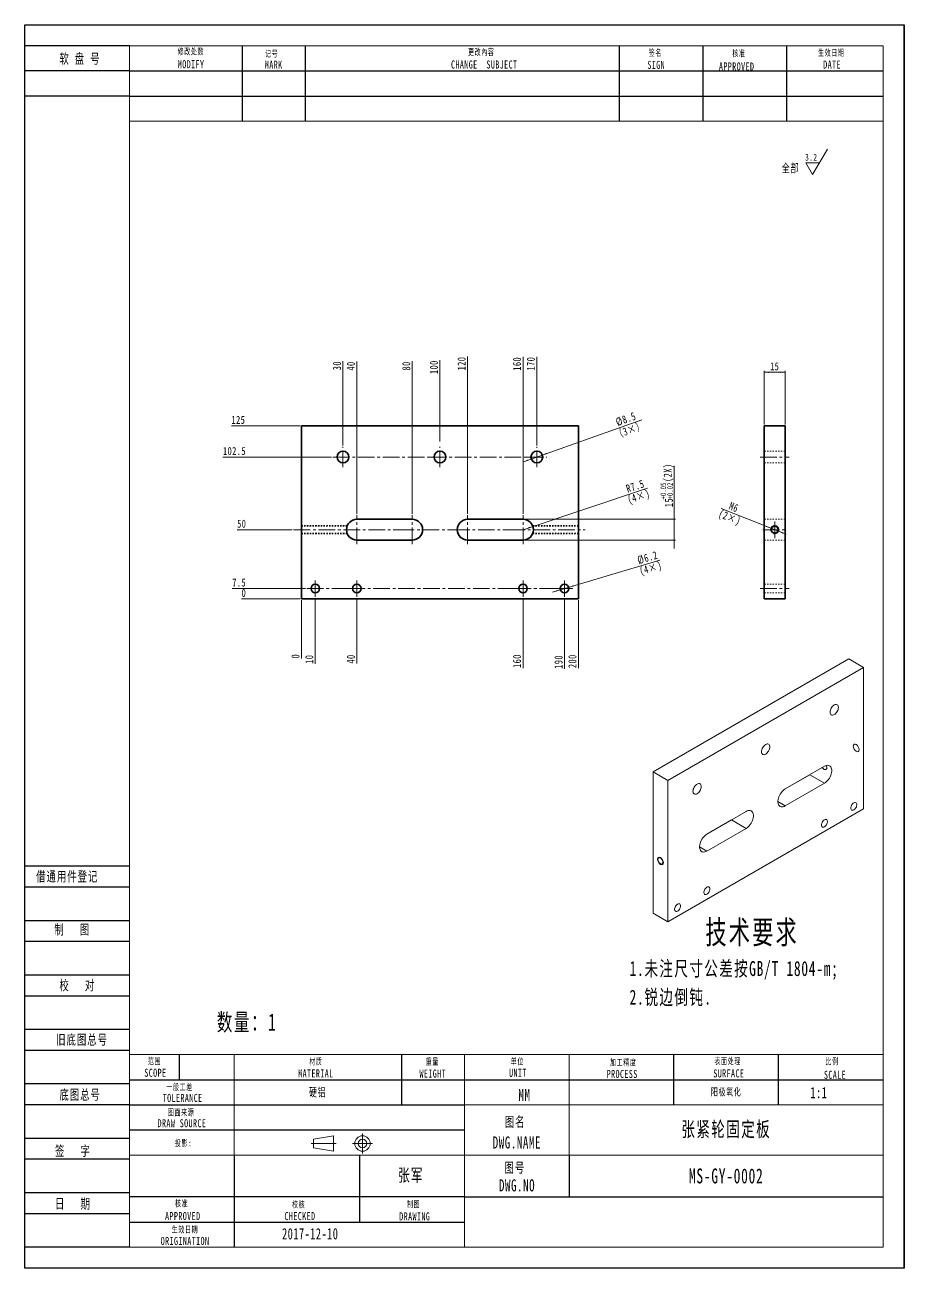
# Model space of a CAD drawing. Header units: millimetres. Extents: x 0 to 2705, y -2 to 898.
# Drawn here: x 673 to 1308, y -2 to 896 of the extents above; entities that cross this region are included whole.
import ezdxf

# ---------------------------------------------------------------- set-up
doc = ezdxf.new("R2010")
doc.units = ezdxf.units.MM
for name, pattern in [('AD_LTYPE3 0 mm', [16, 11, -1, 1, -1, 1, -1]), ('AD_LTYPE6 0 mm', [12, 1, -1, 1, -1, 1, -1, 1, -1, 1, -1, 1, -1]), ('点画线', [18, 12, -2, 2, -2]), ('虚线', [2, 1, -1])]:
    doc.linetypes.add(name, pattern=pattern)
doc.layers.get('0').update_dxf_attribs({"lineweight": 35})
for name, color, linetype, lineweight in [('ACAD0', 7, 'Continuous', 0), ('ACADA-定位3-标高', 171, 'Continuous', 0), ('ACADA-构件3-柱砼', 9, 'Continuous', 0), ('ACADA-构件8-屋面', 7, 'Continuous', 0), ('EB0', 7, 'Continuous', 35), ('中心线层', 1, '点画线', 18), ('尺寸线层', 3, 'Continuous', 18), ('虚线层', 6, '虚线', 18)]:
    doc.layers.add(name, color=color, linetype=linetype, lineweight=lineweight)
doc.styles.add('标准', font='', dxfattribs={"width": 0.667})
doc.styles.get('标准').set_extended_font_data('宋体')
doc.dimstyles.new('标准', dxfattribs={"dimtxt": 5.779688, "dimasz": 3.5, "dimexe": 1, "dimexo": 1, "dimgap": 1.209086, "dimtad": 1, "dimdec": 1, "dimdsep": 46, "dimtxsty": '标准', "dimblk": '_CAXARROW', "dimcen": 0, "dimdle": 6, "dimazin": 2, "dimtfac": 0.707107, "dimtdec": 3, "dimtmove": 0, "dimatfit": 3, "dimfxl": 1, "dimfrac": 2, "dimtolj": 1, "dimlwd": 18, "dimarcsym": 0})

# ---------------------------------------------------------------- blocks, each defined once
blk = doc.blocks.new('*X34')
at = {"layer": '尺寸线层', "linetype": 'Continuous', "lineweight": 18}
for p, q in [((10.39, -2.26), (21.02, 16.15)), ((5.56, 6.11), (15.22, 6.11)), ((10.39, -2.26), (5.56, 6.11))]:
    blk.add_line(p, q, dxfattribs=at)
at = {"layer": '尺寸线层', "linetype": 'Continuous', "lineweight": 18, "line_spacing_factor": 1.15057, "style": '标准'}
for s, insert, char_height, width, attachment_point in [('\\T1.1;3.2', (13.89, 10.25), 4.986, 10.9085, 6), ('\\T1.1;全部', (-5.55, 2.04), 6.165, 27.4622, 5)]:
    blk.add_mtext(s, dxfattribs=dict(at, insert=insert, char_height=char_height, width=width, attachment_point=attachment_point))
blk = doc.blocks.new('*X35')
at = {"layer": '尺寸线层', "color": 0, "linetype": 'Continuous', "lineweight": 18}
blk.add_line((872.61, 480.39), (872.61, 438.36), dxfattribs=at)
at = {"layer": '尺寸线层', "color": 0, "linetype": 'Continuous', "lineweight": 18, "insert": (868.3, 440.03), "char_height": 5.78, "width": 3.6944, "attachment_point": 5, "rotation": 90, "line_spacing_factor": 1.15057, "style": '标准'}
blk.add_mtext('\\T1.1;0', dxfattribs=at)
blk = doc.blocks.new('_CAXARROW')
blk.add_hatch(color=0).paths.add_polyline_path([(0, 0), (-1, 0.125), (-1, -0.125)], flags=0)
blk = doc.blocks.new('*X36')
at = {"layer": '尺寸线层', "color": 0, "linetype": 'Continuous', "lineweight": 18}
blk.add_line((871.61, 481.39), (829.35, 481.39), dxfattribs=at)
at = {"layer": '尺寸线层', "color": 0, "linetype": 'Continuous', "lineweight": 18, "insert": (831.02, 485.7), "char_height": 5.78, "width": 3.6944, "attachment_point": 5, "line_spacing_factor": 1.15057, "style": '标准'}
blk.add_mtext('\\T1.1;0', dxfattribs=at)
blk = doc.blocks.new('*X37')
at = {"layer": '尺寸线层', "color": 0, "linetype": 'Continuous', "lineweight": 18}
blk.add_line((875.51, 488.89), (822.59, 488.89), dxfattribs=at)
at = {"layer": '尺寸线层', "color": 0, "linetype": 'Continuous', "lineweight": 18, "insert": (827.6, 493.2), "char_height": 5.78, "width": 12.6446, "attachment_point": 5, "line_spacing_factor": 1.15057, "style": '标准'}
blk.add_mtext('\\T1.1;7.5', dxfattribs=at)
blk = doc.blocks.new('*X38')
at = {"layer": '尺寸线层', "color": 0, "linetype": 'Continuous', "lineweight": 18}
blk.add_line((882.61, 481.79), (882.61, 434.48), dxfattribs=at)
at = {"layer": '尺寸线层', "color": 0, "linetype": 'Continuous', "lineweight": 18, "insert": (878.3, 437.83), "char_height": 5.78, "width": 8.2177, "attachment_point": 5, "rotation": 90, "line_spacing_factor": 1.15057, "style": '标准'}
blk.add_mtext('\\T1.1;10', dxfattribs=at)
blk = doc.blocks.new('*X39')
at = {"layer": '尺寸线层', "color": 0, "linetype": 'Continuous', "lineweight": 18}
blk.add_line((912.61, 481.79), (912.61, 434.65), dxfattribs=at)
at = {"layer": '尺寸线层', "color": 0, "linetype": 'Continuous', "lineweight": 18, "insert": (908.3, 437.99), "char_height": 5.78, "width": 8.2177, "attachment_point": 5, "rotation": 90, "line_spacing_factor": 1.15057, "style": '标准'}
blk.add_mtext('\\T1.1;40', dxfattribs=at)
blk = doc.blocks.new('*X40')
at = {"layer": '尺寸线层', "color": 0, "linetype": 'Continuous', "lineweight": 18}
blk.add_line((1032.61, 481.79), (1032.61, 431.48), dxfattribs=at)
at = {"layer": '尺寸线层', "color": 0, "linetype": 'Continuous', "lineweight": 18, "insert": (1028.3, 436.5), "char_height": 5.78, "width": 12.7409, "attachment_point": 5, "rotation": 90, "line_spacing_factor": 1.15057, "style": '标准'}
blk.add_mtext('\\T1.1;160', dxfattribs=at)
blk = doc.blocks.new('*X41')
at = {"layer": '尺寸线层', "color": 0, "linetype": 'Continuous', "lineweight": 18}
blk.add_line((1062.61, 481.79), (1062.61, 430.88), dxfattribs=at)
at = {"layer": '尺寸线层', "color": 0, "linetype": 'Continuous', "lineweight": 18, "insert": (1058.3, 435.89), "char_height": 5.78, "width": 12.7409, "attachment_point": 5, "rotation": 90, "line_spacing_factor": 1.15057, "style": '标准'}
blk.add_mtext('\\T1.1;190', dxfattribs=at)
blk = doc.blocks.new('*X42')
at = {"layer": '尺寸线层', "color": 0, "linetype": 'Continuous', "lineweight": 18}
blk.add_line((865.96, 531.39), (826.13, 531.39), dxfattribs=at)
at = {"layer": '尺寸线层', "color": 0, "linetype": 'Continuous', "lineweight": 18, "insert": (829.47, 535.7), "char_height": 5.78, "width": 8.2177, "attachment_point": 5, "line_spacing_factor": 1.15057, "style": '标准'}
blk.add_mtext('\\T1.1;50', dxfattribs=at)
blk = doc.blocks.new('*X43')
at = {"layer": '尺寸线层', "color": 0, "linetype": 'Continuous', "lineweight": 18}
blk.add_line((894.36, 583.89), (815.87, 583.89), dxfattribs=at)
at = {"layer": '尺寸线层', "color": 0, "linetype": 'Continuous', "lineweight": 18, "insert": (824.22, 588.2), "char_height": 5.7797, "width": 21.6911, "attachment_point": 5, "line_spacing_factor": 1.15057, "style": '标准'}
blk.add_mtext('\\T1.1;102.5', dxfattribs=at)
blk = doc.blocks.new('*X44')
at = {"layer": '尺寸线层', "color": 0, "linetype": 'Continuous', "lineweight": 18}
blk.add_line((871.61, 606.39), (822.05, 606.39), dxfattribs=at)
at = {"layer": '尺寸线层', "color": 0, "linetype": 'Continuous', "lineweight": 18, "insert": (827.06, 610.7), "char_height": 5.78, "width": 12.6446, "attachment_point": 5, "line_spacing_factor": 1.15057, "style": '标准'}
blk.add_mtext('\\T1.1;125', dxfattribs=at)
blk = doc.blocks.new('*X45')
at = {"layer": '尺寸线层', "color": 0, "linetype": 'Continuous', "lineweight": 18}
blk.add_line((902.61, 592.14), (902.61, 653.23), dxfattribs=at)
at = {"layer": '尺寸线层', "color": 0, "linetype": 'Continuous', "lineweight": 18, "insert": (898.3, 649.88), "char_height": 5.78, "width": 8.2177, "attachment_point": 5, "rotation": 90, "line_spacing_factor": 1.15057, "style": '标准'}
blk.add_mtext('\\T1.1;30', dxfattribs=at)
blk = doc.blocks.new('*X46')
at = {"layer": '尺寸线层', "color": 0, "linetype": 'Continuous', "lineweight": 18}
blk.add_line((912.61, 542.89), (912.61, 652.97), dxfattribs=at)
at = {"layer": '尺寸线层', "color": 0, "linetype": 'Continuous', "lineweight": 18, "insert": (908.3, 649.63), "char_height": 5.78, "width": 8.2177, "attachment_point": 5, "rotation": 90, "line_spacing_factor": 1.15057, "style": '标准'}
blk.add_mtext('\\T1.1;40', dxfattribs=at)
blk = doc.blocks.new('*X47')
at = {"layer": '尺寸线层', "color": 0, "linetype": 'Continuous', "lineweight": 18}
blk.add_line((952.61, 542.89), (952.61, 653.03), dxfattribs=at)
at = {"layer": '尺寸线层', "color": 0, "linetype": 'Continuous', "lineweight": 18, "insert": (948.3, 649.69), "char_height": 5.78, "width": 8.2177, "attachment_point": 5, "rotation": 90, "line_spacing_factor": 1.15057, "style": '标准'}
blk.add_mtext('\\T1.1;80', dxfattribs=at)
blk = doc.blocks.new('*X48')
at = {"layer": '尺寸线层', "color": 0, "linetype": 'Continuous', "lineweight": 18}
blk.add_line((992.61, 542.89), (992.61, 656.43), dxfattribs=at)
at = {"layer": '尺寸线层', "color": 0, "linetype": 'Continuous', "lineweight": 18, "insert": (988.3, 651.42), "char_height": 5.78, "width": 12.7409, "attachment_point": 5, "rotation": 90, "line_spacing_factor": 1.15057, "style": '标准'}
blk.add_mtext('\\T1.1;120', dxfattribs=at)
blk = doc.blocks.new('*X49')
at = {"layer": '尺寸线层', "color": 0, "linetype": 'Continuous', "lineweight": 18}
blk.add_line((1042.61, 592.14), (1042.61, 656.35), dxfattribs=at)
at = {"layer": '尺寸线层', "color": 0, "linetype": 'Continuous', "lineweight": 18, "insert": (1038.3, 651.34), "char_height": 5.78, "width": 12.7409, "attachment_point": 5, "rotation": 90, "line_spacing_factor": 1.15057, "style": '标准'}
blk.add_mtext('\\T1.1;170', dxfattribs=at)
blk = doc.blocks.new('*X50')
at = {"layer": '尺寸线层', "color": 0, "linetype": 'Continuous', "lineweight": 18}
blk.add_line((1072.61, 480.39), (1072.61, 431.37), dxfattribs=at)
at = {"layer": '尺寸线层', "color": 0, "linetype": 'Continuous', "lineweight": 18, "insert": (1068.3, 436.38), "char_height": 5.78, "width": 12.7409, "attachment_point": 5, "rotation": 90, "line_spacing_factor": 1.15057, "style": '标准'}
blk.add_mtext('\\T1.1;200', dxfattribs=at)
blk = doc.blocks.new('*X51')
at = {"layer": '尺寸线层', "color": 0, "linetype": 'Continuous', "lineweight": 18}
blk.add_line((1032.61, 542.89), (1032.61, 656.25), dxfattribs=at)
at = {"layer": '尺寸线层', "color": 0, "linetype": 'Continuous', "lineweight": 18, "insert": (1028.3, 651.24), "char_height": 5.78, "width": 12.7409, "attachment_point": 5, "rotation": 90, "line_spacing_factor": 1.15057, "style": '标准'}
blk.add_mtext('\\T1.1;160', dxfattribs=at)
blk = doc.blocks.new('*X52')
at = {"layer": '尺寸线层', "linetype": 'Continuous', "lineweight": 18}
for points in [[(1206.86, 645.07), (1210.36, 644.63), (1210.36, 645.51)], [(1221.86, 645.07), (1218.36, 644.63), (1218.36, 645.51)]]:
    blk.add_hatch(color=0, dxfattribs=at).paths.add_polyline_path(points, flags=0)
at = {"layer": '尺寸线层', "color": 0, "linetype": 'Continuous', "lineweight": 18}
for p, q in [((1206.86, 607.39), (1206.86, 646.07)), ((1221.86, 645.07), (1206.86, 645.07)), ((1221.86, 607.39), (1221.86, 646.07))]:
    blk.add_line(p, q, dxfattribs=at)
at = {"layer": '尺寸线层', "color": 0, "linetype": 'Continuous', "lineweight": 18, "insert": (1214.36, 649.38), "char_height": 5.78, "width": 8.1213, "attachment_point": 5, "line_spacing_factor": 1.15057, "style": '标准'}
blk.add_mtext('\\T1.1;15', dxfattribs=at)
blk = doc.blocks.new('*X53')
at = {"layer": '尺寸线层', "linetype": 'Continuous', "lineweight": 18}
for points in [[(1046.61, 585.31), (1050.06, 586.07), (1049.77, 586.9)], [(1038.6, 582.47), (1035.45, 580.89), (1035.16, 581.71)]]:
    blk.add_hatch(color=0, dxfattribs=at).paths.add_polyline_path(points, flags=0)
at = {"layer": '尺寸线层', "color": 0, "linetype": 'Continuous', "lineweight": 18}
blk.add_line((1118.5, 610.81), (1032.95, 580.47), dxfattribs=at)
at = {"layer": '尺寸线层', "color": 0, "linetype": 'Continuous', "lineweight": 18, "attachment_point": 5, "rotation": 19.52737, "line_spacing_factor": 1.15057, "style": '标准'}
for s, insert, char_height, width in [('\\T1.1;%%C8.5', (1106.89, 611.26), 5.7797, 20.2425), ('\\T1.1;（3×）', (1109.77, 603.14), 5.78, 28.8616)]:
    blk.add_mtext(s, dxfattribs=dict(at, insert=insert, char_height=char_height, width=width))
blk = doc.blocks.new('*X54')
at = {"layer": '尺寸线层', "linetype": 'Continuous', "lineweight": 18}
blk.add_hatch(color=0, dxfattribs=at).paths.add_polyline_path([(1039.72, 533.76), (1036.54, 532.24), (1036.27, 533.07)], flags=0)
at = {"layer": '尺寸线层', "color": 0, "linetype": 'Continuous', "lineweight": 18}
blk.add_line((1122.63, 561.31), (1032.61, 531.39), dxfattribs=at)
at = {"layer": '尺寸线层', "color": 0, "linetype": 'Continuous', "lineweight": 18, "char_height": 5.78, "attachment_point": 5, "rotation": 18.38223, "line_spacing_factor": 1.15057, "style": '标准'}
for s, insert, width in [('\\T1.1;R7.5', (1113.63, 562.86), 19.9688), ('\\T1.1;(4×)', (1116.35, 554.68), 23.612)]:
    blk.add_mtext(s, dxfattribs=dict(at, insert=insert, width=width))
blk = doc.blocks.new('*X55')
at = {"layer": '尺寸线层', "linetype": 'Continuous', "lineweight": 18}
for points in [[(1059.64, 488.01), (1056.41, 486.59), (1056.16, 487.43)], [(1065.58, 489.78), (1069.06, 490.35), (1068.81, 491.19)]]:
    blk.add_hatch(color=0, dxfattribs=at).paths.add_polyline_path(points, flags=0)
at = {"layer": '尺寸线层', "color": 0, "linetype": 'Continuous', "lineweight": 18}
blk.add_line((1131.49, 509.36), (1053.88, 486.3), dxfattribs=at)
at = {"layer": '尺寸线层', "color": 0, "linetype": 'Continuous', "lineweight": 18, "attachment_point": 5, "rotation": 16.55093, "line_spacing_factor": 1.15057, "style": '标准'}
for s, insert, char_height, width in [('\\T1.1;%%C6.2', (1122.55, 511.2), 5.7797, 19.7442), ('\\T1.1;(4×)', (1125, 502.94), 5.78, 23.2262)]:
    blk.add_mtext(s, dxfattribs=dict(at, insert=insert, char_height=char_height, width=width))
blk = doc.blocks.new('*X79')
at = {"layer": '尺寸线层', "linetype": 'Continuous', "lineweight": 18}
for points in [[(1211.57, 532.49), (1208.47, 534.19), (1208.15, 533.37)], [(1217.15, 530.29), (1220.57, 529.41), (1220.25, 528.6)]]:
    blk.add_hatch(color=0, dxfattribs=at).paths.add_polyline_path(points, flags=0)
at = {"layer": '尺寸线层', "color": 0, "linetype": 'Continuous', "lineweight": 18}
blk.add_line((1175.79, 546.61), (1222.73, 528.09), dxfattribs=at)
at = {"layer": '尺寸线层', "color": 0, "linetype": 'Continuous', "lineweight": 18, "char_height": 5.78, "attachment_point": 5, "rotation": 338.46343, "line_spacing_factor": 1.15057, "style": '标准'}
for s, insert, width in [('\\T1.1;M6', (1184.86, 547.67), 11.5499), ('\\T1.1;(2×)', (1181.7, 539.65), 24.2965)]:
    blk.add_mtext(s, dxfattribs=dict(at, insert=insert, width=width))
blk = doc.blocks.new('*X80')
at = {"layer": '尺寸线层', "color": 0, "linetype": 'Continuous', "lineweight": 18}
blk.add_line((972.61, 595.14), (972.61, 653.82), dxfattribs=at)
at = {"layer": '尺寸线层', "color": 0, "linetype": 'Continuous', "lineweight": 18, "insert": (968.3, 648.81), "char_height": 5.78, "width": 12.7409, "attachment_point": 5, "rotation": 90, "line_spacing_factor": 1.15057, "style": '标准'}
blk.add_mtext('\\T1.1;100', dxfattribs=at)
blk = doc.blocks.new('*X84')
at = {"color": 0, "attachment_point": 1, "rotation": 90, "line_spacing_factor": 1.15057, "style": '标准'}
for s, insert, char_height, width in [('\\T1.1;(2X)', (1134.2, 565.93), 5.78, 55.2011), ('\\T1.1;{\\H0.707107x;+0.05}', (1131.85, 553.3), 5.7797, 20.9352), ('\\T1.1;{\\H0.707107x;+0.02}', (1136.73, 553.3), 5.7797, 20.9352), ('\\T1.1;15', (1135.03, 547.72), 5.78, 55.2011)]:
    blk.add_mtext(s, dxfattribs=dict(at, insert=insert, char_height=char_height, width=width))
blk = doc.blocks.new('*X83')
at = {"layer": '尺寸线层', "linetype": 'Continuous', "lineweight": 18}
for points in [[(1141.77, 538.89), (1142.21, 542.39), (1141.34, 542.39)], [(1141.77, 523.89), (1142.21, 520.39), (1141.34, 520.39)]]:
    blk.add_hatch(color=0, dxfattribs=at).paths.add_polyline_path(points, flags=0)
at = {"layer": '尺寸线层', "color": 0, "linetype": 'Continuous', "lineweight": 18}
for p, q in [((1141.77, 577.53), (1141.77, 517.89)), ((1033.61, 538.89), (1142.77, 538.89)), ((1033.61, 523.89), (1142.77, 523.89))]:
    blk.add_line(p, q, dxfattribs=at)
blk.add_blockref('*X84', (0, 0), dxfattribs=at)

msp = doc.modelspace()

# ---------------------------------------------------------------- linework, layer by layer
at = {"layer": 'ACAD0', "linetype": 'Continuous', "lineweight": 0}
for p, q in [((748.46, 880.93), (1292.72, 880.93)), ((748.46, 13.13), (748.46, 880.93)), ((1292.72, 880.93), (1292.72, 13.13)), ((748.46, 826.5), (1292.72, 826.5)), ((748.46, 152.22), (1292.72, 152.22)), ((824.05, 79.65), (824.05, 152.22)), ((990.35, 13.13), (990.35, 152.22)), ((1065.95, 79.65), (1065.95, 152.22)), ((990.35, 115.93), (1292.72, 115.93)), ((748.46, 79.65), (1292.72, 79.65)), ((748.46, 13.13), (1292.72, 13.13))]:
    msp.add_line(p, q, dxfattribs=at)
at = {"layer": 'ACAD0', "color": 7, "linetype": 'AD_LTYPE6 0 mm', "lineweight": 0}
msp.add_line((1211.88, 531.3), (1211.86, 531.39), dxfattribs=at)
at = {"layer": 'ACAD0', "color": 7, "linetype": 'Continuous', "lineweight": 15}
for p, q in [((1126.55, 356.43), (1267.97, 438.07)), ((1137.15, 350.31), (1278.57, 431.95)), ((1278.57, 431.95), (1267.97, 438.07)), ((1278.57, 329.88), (1278.57, 431.95)), ((1250.29, 360.5), (1222, 344.18)), ((1137.15, 350.31), (1126.55, 356.43)), ((1126.55, 254.36), (1126.55, 356.43)), ((1137.15, 248.24), (1137.15, 350.31)), ((1239.68, 354.38), (1221.87, 344.1)), ((1239.82, 354.46), (1239.68, 354.38)), ((1250.29, 348.26), (1239.68, 354.38)), ((1250.29, 348.26), (1222, 331.93)), ((1137.15, 248.24), (1278.57, 329.88)), ((1165.44, 311.52), (1193.72, 327.85)), ((1165.3, 311.44), (1183.12, 321.72)), ((1165.44, 299.27), (1193.72, 315.6)), ((1183.12, 321.72), (1183.25, 321.8)), ((1193.72, 315.6), (1183.12, 321.72)), ((1137.15, 248.24), (1126.55, 254.36))]:
    msp.add_line(p, q, dxfattribs=at)
at = {"layer": 'ACAD0', "color": 8, "linetype": 'Continuous', "lineweight": 15}
for p, q in [((1222, 331.93), (1216.7, 334.99)), ((1165.44, 299.27), (1160.13, 302.33))]:
    msp.add_line(p, q, dxfattribs=at)
at = {"layer": 'ACAD0', "color": 7, "linetype": 'Continuous', "lineweight": 15}
for points in [[(1260.37, 403.07), (1260.31, 403.71), (1260.14, 404.26), (1259.86, 404.7), (1259.49, 405.01), (1259.03, 405.18), (1258.51, 405.2), (1257.95, 405.07), (1257.36, 404.8), (1256.77, 404.4), (1256.21, 403.87), (1255.69, 403.25), (1255.24, 402.56), (1254.86, 401.82), (1254.58, 401.06), (1254.41, 400.31), (1254.35, 399.6), (1254.41, 398.95), (1254.58, 398.4), (1254.86, 397.96), (1255.24, 397.65), (1255.69, 397.48), (1256.21, 397.46), (1256.77, 397.59), (1257.36, 397.86), (1257.95, 398.27), (1258.51, 398.79), (1259.03, 399.41), (1259.49, 400.1), (1259.86, 400.84), (1260.14, 401.61), (1260.31, 402.35), (1260.37, 403.07)], [(1210.87, 374.49), (1210.81, 375.13), (1210.64, 375.69), (1210.36, 376.13), (1209.99, 376.44), (1209.53, 376.61), (1209.01, 376.63), (1208.45, 376.5), (1207.86, 376.23), (1207.28, 375.82), (1206.71, 375.3), (1206.19, 374.68), (1205.74, 373.98), (1205.36, 373.24), (1205.09, 372.48), (1204.92, 371.73), (1204.86, 371.02), (1204.92, 370.38), (1205.09, 369.83), (1205.36, 369.39), (1205.74, 369.08), (1206.19, 368.91), (1206.71, 368.89), (1207.28, 369.01), (1207.86, 369.29), (1208.45, 369.69), (1209.01, 370.21), (1209.53, 370.83), (1209.99, 371.53), (1210.36, 372.27), (1210.64, 373.03), (1210.81, 373.78), (1210.87, 374.49)], [(1250.29, 360.5), (1251.08, 360.89), (1251.85, 361.13), (1252.59, 361.23), (1253.28, 361.16), (1253.9, 360.95), (1254.44, 360.59), (1254.88, 360.09), (1255.23, 359.47), (1255.46, 358.73), (1255.58, 357.89), (1255.58, 356.98), (1255.46, 356), (1255.23, 354.99), (1254.88, 353.97), (1254.44, 352.96), (1253.9, 351.97), (1253.28, 351.04), (1252.59, 350.19), (1251.85, 349.43), (1251.08, 348.78), (1250.29, 348.26)], [(1161.37, 345.92), (1161.31, 346.56), (1161.14, 347.11), (1160.86, 347.55), (1160.49, 347.86), (1160.03, 348.03), (1159.52, 348.05), (1158.95, 347.92), (1158.37, 347.65), (1157.78, 347.25), (1157.22, 346.72), (1156.7, 346.1), (1156.24, 345.41), (1155.87, 344.67), (1155.59, 343.91), (1155.42, 343.16), (1155.36, 342.45), (1155.42, 341.8), (1155.59, 341.25), (1155.87, 340.81), (1156.24, 340.5), (1156.7, 340.33), (1157.22, 340.31), (1157.78, 340.44), (1158.37, 340.71), (1158.95, 341.12), (1159.52, 341.64), (1160.03, 342.26), (1160.49, 342.95), (1160.86, 343.7), (1161.14, 344.46), (1161.31, 345.21), (1161.37, 345.92)], [(1222, 331.93), (1221.21, 331.54), (1220.44, 331.3), (1219.7, 331.21), (1219.02, 331.27), (1218.4, 331.48), (1217.86, 331.84), (1217.41, 332.34), (1217.07, 332.97), (1216.83, 333.71), (1216.72, 334.54), (1216.72, 335.46), (1216.83, 336.43), (1217.07, 337.44), (1217.41, 338.46), (1217.86, 339.48), (1218.4, 340.46), (1219.02, 341.39), (1219.7, 342.24), (1220.44, 343), (1221.21, 343.65), (1222, 344.18)], [(1269.31, 330.25), (1269.37, 330.87), (1269.54, 331.52), (1269.82, 332.17), (1270.19, 332.79), (1270.63, 333.34), (1271.12, 333.79), (1271.63, 334.12), (1272.13, 334.3), (1272.6, 334.34), (1273.01, 334.22), (1273.33, 333.96), (1273.56, 333.57), (1273.68, 333.07), (1273.68, 332.48), (1273.56, 331.84), (1273.33, 331.18), (1273.01, 330.54), (1272.6, 329.96), (1272.13, 329.45), (1271.63, 329.06), (1271.12, 328.8), (1270.63, 328.69), (1270.19, 328.73), (1269.82, 328.92), (1269.54, 329.25), (1269.37, 329.7), (1269.31, 330.25)], [(1193.72, 315.6), (1194.51, 316.13), (1195.29, 316.78), (1196.02, 317.54), (1196.71, 318.39), (1197.33, 319.32), (1197.87, 320.3), (1198.31, 321.31), (1198.66, 322.34), (1198.89, 323.35), (1199.01, 324.32), (1199.01, 325.24), (1198.89, 326.07), (1198.66, 326.81), (1198.31, 327.44), (1197.87, 327.94), (1197.33, 328.3), (1196.71, 328.51), (1196.02, 328.57), (1195.28, 328.48), (1194.51, 328.24), (1193.72, 327.85)], [(1248.1, 318), (1248.16, 318.62), (1248.33, 319.27), (1248.61, 319.93), (1248.98, 320.54), (1249.42, 321.09), (1249.91, 321.54), (1250.42, 321.87), (1250.92, 322.06), (1251.39, 322.09), (1251.79, 321.98), (1252.12, 321.72), (1252.35, 321.32), (1252.47, 320.82), (1252.47, 320.23), (1252.35, 319.59), (1252.12, 318.93), (1251.79, 318.3), (1251.39, 317.71), (1250.92, 317.21), (1250.42, 316.82), (1249.91, 316.56), (1249.42, 316.44), (1248.98, 316.48), (1248.61, 316.67), (1248.33, 317), (1248.16, 317.45), (1248.1, 318)], [(1165.44, 311.52), (1164.65, 310.99), (1163.87, 310.34), (1163.14, 309.58), (1162.45, 308.73), (1161.83, 307.8), (1161.29, 306.82), (1160.84, 305.81), (1160.5, 304.78), (1160.27, 303.77), (1160.15, 302.8), (1160.15, 301.88), (1160.27, 301.05), (1160.5, 300.31), (1160.84, 299.68), (1161.29, 299.18), (1161.83, 298.82), (1162.45, 298.61), (1163.14, 298.55), (1163.87, 298.64), (1164.65, 298.88), (1165.44, 299.27)], [(1133.62, 291.11), (1133.56, 291.67), (1133.38, 292.27), (1133.1, 292.85), (1132.73, 293.39), (1132.31, 293.84), (1131.85, 294.17), (1131.39, 294.36), (1130.96, 294.41), (1130.6, 294.29), (1130.32, 294.03), (1130.14, 293.64), (1130.08, 293.15), (1130.14, 292.59), (1130.32, 291.99), (1130.6, 291.41), (1130.96, 290.87), (1131.39, 290.42), (1131.85, 290.09), (1132.31, 289.89), (1132.73, 289.85), (1133.1, 289.96), (1133.38, 290.22), (1133.56, 290.61), (1133.62, 291.11)], [(1167.63, 271.96), (1167.57, 272.51), (1167.4, 272.96), (1167.12, 273.29), (1166.75, 273.48), (1166.3, 273.52), (1165.82, 273.4), (1165.31, 273.15), (1164.81, 272.75), (1164.34, 272.25), (1163.93, 271.67), (1163.6, 271.03), (1163.38, 270.37), (1163.26, 269.73), (1163.26, 269.14), (1163.38, 268.64), (1163.6, 268.24), (1163.93, 267.98), (1164.34, 267.87), (1164.81, 267.9), (1165.31, 268.09), (1165.82, 268.42), (1166.3, 268.87), (1166.75, 269.42), (1167.12, 270.03), (1167.4, 270.69), (1167.57, 271.34), (1167.63, 271.96)], [(1146.42, 259.71), (1146.36, 260.26), (1146.18, 260.71), (1145.9, 261.04), (1145.53, 261.23), (1145.09, 261.27), (1144.6, 261.16), (1144.1, 260.9), (1143.59, 260.51), (1143.13, 260.01), (1142.72, 259.42), (1142.39, 258.78), (1142.16, 258.12), (1142.05, 257.48), (1142.05, 256.9), (1142.16, 256.39), (1142.39, 256), (1142.72, 255.74), (1143.13, 255.62), (1143.59, 255.66), (1144.1, 255.85), (1144.6, 256.17), (1145.09, 256.62), (1145.53, 257.17), (1145.9, 257.79), (1146.18, 258.44), (1146.36, 259.09), (1146.42, 259.71)]]:
    msp.add_lwpolyline(points, dxfattribs=at)
at = {"layer": 'ACAD0', "color": 7, "linetype": 'Continuous', "lineweight": 0}
for points in [[(1271.15, 374.99), (1271.31, 373.96), (1271.77, 372.9), (1272.46, 371.98), (1273.27, 371.32), (1274.08, 371.04), (1274.77, 371.17), (1275.23, 371.7), (1275.39, 372.54), (1275.23, 373.58), (1274.77, 374.64), (1274.08, 375.56), (1273.27, 376.22), (1272.46, 376.5), (1271.77, 376.37), (1271.31, 375.84), (1271.15, 374.99)], [(1133.97, 290.9), (1133.81, 290.06), (1133.35, 289.53), (1132.66, 289.4), (1131.85, 289.68), (1131.04, 290.33), (1130.35, 291.26), (1129.89, 292.32), (1129.73, 293.35), (1129.89, 294.2), (1130.35, 294.73), (1131.04, 294.86), (1131.85, 294.58), (1132.66, 293.92), (1133.35, 292.99), (1133.81, 291.93), (1133.97, 290.9)]]:
    msp.add_lwpolyline(points, dxfattribs=at)
msp.add_arc((1214.36, 531.39), 3, 255, 195, dxfattribs=at)
msp.add_arc((1214.36, 531.39), 3, 255, 195, dxfattribs=at)
at = {"layer": 'ACAD0', "color": 7, "linetype": 'AD_LTYPE6 0 mm', "lineweight": 0}
for points, knots in [([(1211.86, 531.39), (1211.87, 531.67), (1211.88, 531.99), (1212.03, 532.26), (1212.04, 532.29)], [0, 0, 0, 0, 0.8301634, 0.9394319, 0.9394319, 0.9394319, 0.9394319]), ([(1216.83, 531.56), (1216.85, 531.35), (1216.88, 531.12), (1216.8, 530.9), (1216.79, 530.86)], [0, 0, 0, 0, 0.5988581, 0.7150277, 0.7150277, 0.7150277, 0.7150277])]:
    msp.add_open_spline(points, degree=3, knots=knots, dxfattribs=at)
at = {"layer": 'ACAD0', "color": 7, "linetype": 'Continuous', "lineweight": 15}
msp.add_open_spline([(1251.48, 360.99), (1251.58, 360.84), (1251.85, 360.47), (1252.07, 359.82), (1252.07, 359.13), (1251.81, 358.57), (1251.36, 358.18), (1250.76, 358.03), (1250.12, 358.17), (1249.55, 358.58), (1249.14, 359.12), (1248.97, 359.53), (1248.9, 359.7)], degree=3, knots=[0, 0, 0, 0, 0.450581, 1.177272, 1.872372, 2.547601, 3.240826, 3.96542, 4.688095, 5.373657, 6.046552, 6.510146, 6.510146, 6.510146, 6.510146], dxfattribs=at)
at = {"layer": 'ACADA-构件3-柱砼', "linetype": 'ByBlock', "lineweight": -2, "ltscale": 0.2}
for p, q in [((672.87, 896.05), (1307.84, 896.05)), ((672.87, -1.99), (672.87, 896.05)), ((1307.84, 896.05), (1307.84, -1.99)), ((1307.84, -1.99), (1307.84, 896.05)), ((748.46, 880.93), (672.87, 880.93)), ((830.1, 826.5), (830.1, 880.93)), ((875.45, 826.5), (875.45, 880.93)), ((1102.23, 826.5), (1102.23, 880.93)), ((1162.71, 826.5), (1162.71, 880.93)), ((1223.18, 826.5), (1223.18, 880.93)), ((748.46, 862.79), (672.87, 862.79)), ((748.46, 862.79), (1292.72, 862.79)), ((748.46, 844.64), (672.87, 844.64)), ((748.46, 844.64), (1292.72, 844.64)), ((748.46, 288.28), (672.87, 288.28)), ((748.46, 273.16), (672.87, 273.16)), ((748.46, 248.97), (672.87, 248.97)), ((748.46, 233.86), (672.87, 233.86)), ((748.46, 209.67), (672.87, 209.67)), ((748.46, 194.55), (672.87, 194.55)), ((748.46, 170.36), (672.87, 170.36)), ((748.46, 155.24), (672.87, 155.24)), ((784.32, 152.25), (784.32, 134.07)), ((945, 115.93), (945, 152.22)), ((1141.54, 115.93), (1141.54, 152.22)), ((1217.13, 115.93), (1217.13, 152.22)), ((748.46, 131.05), (672.87, 131.05)), ((748.46, 134.07), (1292.72, 134.07)), ((748.46, 115.93), (672.87, 115.93)), ((748.46, 115.93), (990.35, 115.93)), ((748.46, 91.74), (672.87, 91.74)), ((748.46, 97.79), (990.35, 97.79)), ((748.46, 76.62), (672.87, 76.62)), ((824.05, 79.65), (824.05, 13.13)), ((914.76, 31.27), (914.76, 79.65)), ((1065.95, 79.65), (1065.95, 49.41)), ((748.46, 52.43), (672.87, 52.43)), ((990.35, 49.41), (748.46, 49.41)), ((990.35, 49.41), (1292.72, 49.41)), ((748.46, 37.32), (672.87, 37.32)), ((748.46, 31.27), (990.35, 31.27)), ((748.46, 13.13), (672.87, 13.13)), ((1307.84, -1.99), (672.87, -1.99))]:
    msp.add_line(p, q, dxfattribs=at)
at = {"layer": 'ACADA-构件8-屋面', "linetype": 'Continuous', "lineweight": 18}
for p, q in [((881.3, 91.2), (895.86, 93.6)), ((881.3, 91.2), (881.3, 84.86)), ((895.86, 93.6), (895.86, 82.45)), ((916.67, 80.75), (916.67, 95.3)), ((879.6, 88.03), (897.56, 88.03)), ((881.3, 84.86), (895.86, 82.45)), ((909.39, 88.03), (923.94, 88.03))]:
    msp.add_line(p, q, dxfattribs=at)
for radius in [5.58, 3.17]:
    msp.add_circle((916.67, 88.03), radius, dxfattribs=at)
at = {"layer": 'EB0'}
for p, q in [((872.61, 606.39), (1072.61, 606.39)), ((872.61, 481.39), (872.61, 606.39)), ((1072.61, 481.39), (1072.61, 606.39)), ((1206.86, 481.39), (1206.86, 606.39)), ((1221.86, 606.39), (1206.86, 606.39)), ((1221.86, 481.39), (1221.86, 606.39)), ((912.61, 538.89), (952.61, 538.89)), ((1032.61, 538.89), (992.61, 538.89)), ((912.61, 523.89), (952.61, 523.89)), ((1032.61, 523.89), (992.6, 523.89)), ((872.61, 481.39), (1072.61, 481.39)), ((1221.86, 481.39), (1206.86, 481.39))]:
    msp.add_line(p, q, dxfattribs=at)
for centre, radius in [((902.61, 583.89), 4.25), ((972.61, 583.89), 4.25), ((1042.61, 583.89), 4.25), ((1214.36, 531.39), 2.5), ((882.61, 488.89), 3.1), ((912.61, 488.89), 3.1), ((1032.61, 488.89), 3.1), ((1062.61, 488.89), 3.1)]:
    msp.add_circle(centre, radius, dxfattribs=at)
for centre, start, end in [((912.61, 531.39), 90, 270), ((952.61, 531.39), 270.02387, 90), ((992.61, 531.39), 90, 269.97613), ((1032.61, 531.39), 270, 90)]:
    msp.add_arc(centre, 7.5, start, end, dxfattribs=at)
at = {"layer": '中心线层', "linetype": '点画线', "lineweight": 18}
for p, q in [((895.36, 583.89), (965.36, 583.89)), ((902.61, 576.64), (902.61, 591.14)), ((965.36, 583.89), (1035.36, 583.89)), ((972.61, 576.64), (972.61, 591.14)), ((1035.36, 583.89), (1049.86, 583.89)), ((1042.61, 576.64), (1042.61, 591.14)), ((1203.86, 583.89), (1224.86, 583.89)), ((912.61, 520.89), (912.61, 541.89)), ((952.61, 520.89), (952.61, 541.89)), ((992.61, 520.89), (992.61, 541.89)), ((1032.61, 520.89), (1032.61, 541.89)), ((866.96, 531.39), (942.11, 531.39)), ((942.11, 531.39), (982.11, 531.39)), ((982.11, 531.39), (1022.11, 531.39)), ((1022.11, 531.39), (1077.6, 531.39)), ((1205.72, 531.39), (1223.45, 531.39)), ((1214.36, 525.39), (1214.36, 537.39)), ((882.61, 482.79), (882.61, 494.99)), ((912.61, 482.79), (912.61, 494.99)), ((1032.61, 482.79), (1032.61, 494.99)), ((1062.61, 482.79), (1062.61, 494.99)), ((876.51, 488.89), (906.51, 488.89)), ((906.51, 488.89), (1026.51, 488.89)), ((1026.51, 488.89), (1056.51, 488.89)), ((1056.51, 488.89), (1068.71, 488.89)), ((1203.86, 488.89), (1224.86, 488.89))]:
    msp.add_line(p, q, dxfattribs=at)
at = {"layer": '虚线层', "color": 6, "linetype": '虚线', "lineweight": 18}
for p, q in [((1221.86, 588.14), (1206.86, 588.14)), ((1206.86, 579.64), (1221.86, 579.64)), ((1221.86, 538.89), (1206.86, 538.89)), ((872.61, 534.39), (905.73, 534.39)), ((905.53, 533.89), (872.61, 533.89)), ((1072.61, 534.39), (1039.48, 534.39)), ((1072.61, 533.89), (1039.69, 533.89)), ((872.61, 528.89), (905.53, 528.89)), ((872.61, 528.39), (905.73, 528.39)), ((1072.61, 528.39), (1039.48, 528.39)), ((1039.69, 528.89), (1072.61, 528.89)), ((1221.86, 523.89), (1206.86, 523.89)), ((1221.86, 523.89), (1206.86, 523.89)), ((1221.86, 491.99), (1206.86, 491.99)), ((1206.86, 485.79), (1221.86, 485.79))]:
    msp.add_line(p, q, dxfattribs=at)

# ---------------------------------------------------------------- block references
at = {"layer": 'ACAD0'}
msp.add_blockref('*X34', (1231.38, 790.16), dxfattribs=at)
at = {"layer": '尺寸线层'}
msp.add_blockref('*X80', (0, 0), dxfattribs=at)

# ---------------------------------------------------------------- texts
at = {"layer": 'ACADA-定位3-标高', "linetype": 'Continuous', "lineweight": 18, "line_spacing_factor": 1.15057, "style": '标准'}
for s, insert, char_height, width, attachment_point in [('\\T1.1;数量：1', (811.47, 168.14), 12.343, 62.3242, 7), ('\\T1.1;张紧轮固定板', (1179.34, 97.79), 10.7888, 226.7775, 5), ('\\T1.1;MS-GY-0002', (1179.34, 64.53), 10.7888, 226.7775, 5), ('\\T1.1;2017-12-10', (858.59, 18.64), 8.1581, 62.6768, 7)]:
    msp.add_mtext(s, dxfattribs=dict(at, insert=insert, char_height=char_height, width=width, attachment_point=attachment_point))
at = {"layer": 'ACADA-定位3-标高', "linetype": 'AD_LTYPE3 0 mm', "lineweight": 0, "insert": (1240.2, 120.55), "char_height": 8.155, "width": 17.3889, "attachment_point": 7, "line_spacing_factor": 1.15057, "style": '标准'}
msp.add_mtext('\\T1.1;1:1', dxfattribs=at)
at = {"layer": 'ACADA-构件8-屋面', "linetype": 'Continuous', "lineweight": 18, "line_spacing_factor": 1.15057, "style": '标准'}
for s, insert, char_height, width, attachment_point in [('\\T1.1;软 盘 号', (697.8, 875.26), 7.2817, 39.9865, 1), ('\\T1.1;修改处数', (792.75, 876.59), 4.66, 33.1639, 5), ('\\T1.1;记号', (851.11, 874.99), 4.66, 23.2172, 5), ('\\T1.1;更改內容', (1002.42, 876.18), 4.66, 63.0333, 5), ('\\T1.1;签名', (1128.18, 875.64), 4.66, 23.2172, 5), ('\\T1.1;核准', (1188.54, 875.23), 4.66, 29.8548, 5), ('\\T1.1;生效日期', (1255.23, 875.64), 4.66, 26.5263, 5), ('\\T1.1;MODIFY', (792.91, 867.59), 5.8253, 26.5457, 5), ('\\T1.1;MARK', (852.57, 867.24), 5.825, 19.908, 5), ('\\T1.1;CHANGE  SUBJECT', (1004.59, 867.36), 5.8253, 56.415, 5), ('\\T1.1;SIGN', (1128.79, 867.09), 5.825, 19.908, 5), ('\\T1.1;APPROVED', (1186.89, 865.95), 5.8253, 26.5457, 5), ('\\T1.1;DATE', (1255.82, 867.36), 5.825, 19.908, 5), ('\\T1.1;借通用件登记', (681.02, 284.58), 7.2817, 68.7052, 1), ('\\T1.1;制   图', (694.13, 246.21), 7.2817, 39.9865, 1), ('\\T1.1;校   对', (697.8, 205.92), 7.2817, 39.9865, 1), ('\\T1.1;旧底图总号', (695.46, 166.68), 7.2817, 114.0607, 1), ('\\T1.1;范围', (766.47, 147.24), 4.66, 14.7045, 5), ('\\T1.1;材质', (883.02, 147.04), 4.66, 24.0031, 5), ('\\T1.1;重量', (967.15, 147.06), 4.66, 27.1026, 5), ('\\T1.1;单位', (1028.56, 147.19), 4.66, 20.9035, 5), ('\\T1.1;加工精度', (1104.99, 146.42), 4.66, 29.415, 5), ('\\T1.1;表面处理', (1180.4, 147.3), 4.66, 29.415, 5), ('\\T1.1;比例', (1255.77, 147.1), 4.66, 26.706, 5), ('\\T1.1;SCOPE', (767.1, 139.09), 5.8253, 16.7941, 5), ('\\T1.1;MATERIAL', (883.03, 138.64), 5.8253, 24.6273, 5), ('\\T1.1;WEIGHT', (967.43, 138.52), 5.8253, 24.4645, 5), ('\\T1.1;UNIT', (1028.91, 139.06), 5.825, 17.6142, 5), ('\\T1.1;PROCESS', (1104.22, 138.22), 5.8253, 23.4816, 5), ('\\T1.1;SURFACE', (1181.22, 138.63), 5.8253, 23.3188, 5), ('\\T1.1;SCALE', (1257.92, 137.63), 5.8253, 24.2143, 5), ('\\T1.1;底图总号', (697.8, 126.91), 7.282, 39.9865, 1), ('\\T1.1;一般工差', (784.58, 128.55), 4.66, 32.5145, 5), ('\\T1.1;   MM', (1027.13, 123.1), 8.738, 35.7494, 5), ('\\T1.1;TOLERANCE', (786.8, 120.91), 5.8253, 29.5178, 5), ('\\T1.1;图面来源', (785.69, 110.25), 4.66, 38.7136, 5), ('\\T1.1;图名', (1026.92, 103.34), 7.282, 22.0567, 5), ('\\T1.1;投影:', (787.38, 88.06), 4.66, 174.2608, 5), ('\\T1.1;签   字', (694.63, 86.32), 7.2817, 39.9865, 1), ('\\T1.1;图号', (1026.71, 70.2), 7.282, 36.0046, 5), ('\\T1.1;张军', (951.61, 64.67), 9.235, 120.948, 5), ('\\T1.1;日   期', (694.63, 48.22), 7.2817, 39.9865, 1), ('\\T1.1;核准', (786.04, 44.53), 4.66, 27.1026, 5), ('\\T1.1;校核', (870.6, 43.73), 4.66, 24.0031, 5), ('\\T1.1;制图', (953.59, 43.93), 4.66, 30.2021, 5), ('\\T1.1;APPROVED', (786.9, 35.55), 5.8253, 27.2324, 5), ('\\T1.1;CHECKED', (871.54, 35.55), 5.8253, 23.4816, 5), ('\\T1.1;DRAWING', (954.42, 35.35), 5.8253, 22.6675, 5), ('\\T1.1;生效日期', (788.49, 25.67), 4.66, 38.7136, 5), ('\\T1.1;ORIGINATION', (788.55, 17.59), 5.8253, 32.9189, 5)]:
    msp.add_mtext(s, dxfattribs=dict(at, insert=insert, char_height=char_height, width=width, attachment_point=attachment_point))
at = {"layer": '尺寸线层', "linetype": 'Continuous', "lineweight": 18, "line_spacing_factor": 1.15057, "style": '标准'}
for s, insert, char_height, width, attachment_point in [('\\T1.1;技术要求', (1164.31, 249.08), 16.86, 116.357, 1), ('\\T1.1;1.未注尺寸公差按GB/T 1804-m;\\P2.锐边倒钝.', (1109.54, 219.82), 10.7888, 206.3231, 1), ('\\T1.1;硬铝', (884.3, 124.71), 6.157, 64.8512, 5), ('\\T1.1;阳极氧化', (1179.34, 125), 5.394, 75.5925, 5), ('\\T1.1;DRAW SOURCE', (786.28, 102.63), 5.8253, 75.5406, 5), ('\\T1.1;DWG.NAME', (1028.15, 88.72), 8.738, 75.5925, 5), ('\\T1.1;DWG.NO', (1028.31, 57.74), 8.738, 75.9174, 5)]:
    msp.add_mtext(s, dxfattribs=dict(at, insert=insert, char_height=char_height, width=width, attachment_point=attachment_point))

# ---------------------------------------------------------------- dimensions: what is measured, and where the dimension line sits
at = {"layer": '尺寸线层'}
for feature_location, offset, dtype, origin, picture, middle in [((992.61, 541.89), (0, 109.53), 1, (872.61, 481.39), '*X48', (988.3, 651.42)), ((1042.61, 591.14), (0, 60.2), 1, (872.61, 481.39), '*X49', (1038.3, 651.34)), ((1032.61, 541.89), (0, 109.35), 1, (872.61, 481.39), '*X51', (1028.3, 651.24)), ((902.61, 591.14), (0, 58.74), 1, (872.61, 481.39), '*X45', (898.3, 649.88)), ((952.61, 541.89), (0, 107.79), 1, (872.61, 481.39), '*X47', (948.3, 649.69)), ((912.61, 541.89), (0, 107.74), 1, (872.61, 481.39), '*X46', (908.3, 649.63)), ((872.61, 606.39), (-45.55, 0), 0, (872.61, 481.39), '*X44', (827.06, 610.7)), ((895.36, 583.89), (-71.13, 0), 0, (872.61, 481.39), '*X43', (824.22, 588.2)), ((866.96, 531.39), (-37.49, 0), 0, (872.61, 481.39), '*X42', (829.47, 535.7)), ((876.51, 488.89), (-48.91, 0), 0, (872.61, 481.39), '*X37', (827.6, 493.2)), ((872.60768532, 481.39280383), (-41.58401015, 0), 0, (872.60768532, 481.39280383), '*X36', (831.02367518, 485.70280383)), ((872.60768532, 481.39280383), (0, -41.35830171), 1, (872.60768532, 481.39280383), '*X35', (868.29768532, 440.03450212)), ((882.61, 482.79), (0, -44.97), 1, (872.61, 481.39), '*X38', (878.3, 437.83)), ((912.61, 482.79), (0, -44.8), 1, (872.61, 481.39), '*X39', (908.3, 437.99)), ((1032.61, 482.79), (0, -46.3), 1, (872.61, 481.39), '*X40', (1028.3, 436.5)), ((1062.61, 482.79), (0, -46.91), 1, (872.61, 481.39), '*X41', (1058.3, 435.89)), ((1072.61, 481.39), (0, -45.01), 1, (872.61, 481.39), '*X50', (1068.3, 436.38))]:
    dim = msp.add_ordinate_dim(feature_location=feature_location, offset=offset, dtype=dtype, origin=origin, dimstyle='标准', override={"dimsah": 1, "dimclre": 0, "dimtfill": 1, "dimtzin": 8}, dxfattribs=at)
    dim.commit()
    dim.dimension.update_dxf_attribs({"geometry": picture, "text_midpoint": middle})
dim = msp.add_linear_dim(base=(1206.86, 645.07), p1=(1221.86, 606.39), p2=(1206.86, 606.39), dimstyle='标准', override={"dimsah": 1, "dimtfill": 1, "dimtzin": 8}, dxfattribs=at)
dim.commit()
dim.dimension.update_dxf_attribs({"geometry": '*X52', "text_midpoint": (1214.36, 645.07)})
dim = msp.add_linear_dim(base=(1141.77, 523.89), p1=(1032.61, 538.89), p2=(1032.61, 523.89), angle=90, text='\\A1;15{\\H0.707107x;\\S+0.05^ +0.02;}(2X)', dimstyle='标准', override={"dimsah": 1, "dimtol": 1, "dimtp": 0.05, "dimtm": -0.02, "dimtfill": 1}, dxfattribs=at)
dim.commit()
dim.dimension.update_dxf_attribs({"geometry": '*X83', "text_midpoint": (1141.77, 561.21)})
for p1, p2, override, picture, middle in [((1038.6, 582.47), (1046.61, 585.31), {"dimpost": '%%C<>\\X（3×）', "dimsah": 1, "dimtmove": 2, "dimtfill": 1, "dimtzin": 8}, '*X53', (1108.33, 607.2)), ((1059.64, 488.01), (1065.58, 489.78), {"dimpost": '%%C<>\\X(4×)', "dimsah": 1, "dimtmove": 2, "dimtfill": 1, "dimtzin": 8}, '*X55', (1123.77, 507.07))]:
    dim = msp.add_diameter_dim_2p(p1=p1, p2=p2, dimstyle='标准', override=override, dxfattribs=at)
    dim.commit()
    dim.dimension.update_dxf_attribs({"geometry": picture, "text_midpoint": middle, "dimtype": 163})
dim = msp.add_radius_dim(center=(1032.61, 531.39), mpoint=(1039.72, 533.76), dimstyle='标准', override={"dimpost": 'R<>\\X(4×)', "dimsah": 1, "dimtmove": 2, "dimtfill": 1, "dimtzin": 8}, dxfattribs=at)
dim.commit()
dim.dimension.update_dxf_attribs({"geometry": '*X54', "text_midpoint": (1114.99, 558.77)})
dim = msp.add_diameter_dim_2p(p1=(1217.15, 530.29), p2=(1211.57, 532.49), text='M6', dimstyle='标准', override={"dimpost": '%%C<>\\X(2×)', "dimsah": 1, "dimtmove": 2, "dimtfill": 1}, dxfattribs=at)
dim.commit()
dim.dimension.update_dxf_attribs({"geometry": '*X79', "text_midpoint": (1183.28, 543.66), "dimtype": 163})

doc.saveas('drawing.dxf')
